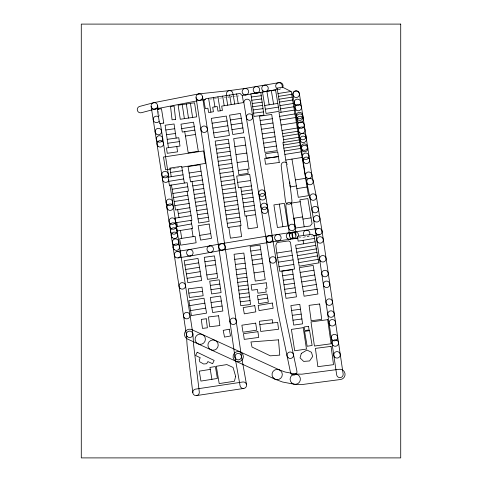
<?xml version="1.0" encoding="UTF-8"?>
<svg xmlns="http://www.w3.org/2000/svg" width="482" height="482" viewBox="0 0 482 482"><rect width="100%" height="100%" fill="white"/><g stroke="black" fill="none" stroke-linecap="round" stroke-linejoin="round"><path stroke-width="0.36" stroke-dasharray="2.41 1.81" d="M278.216 89.405L279.506 89.188A5.477 5.477 0 0 0 281.56 88.586M170.755 168.965L172.231 168.724M172.972 168.61L175.924 168.134M176.665 168.019L179.617 167.543M298.629 237.933L312.625 235.921M230.119 97.105L232.288 96.81M233.011 96.707L235.897 96.316M236.62 96.219L240.235 95.725M209.881 99.135L216.587 98.461M219.569 98.159L223.293 97.786M224.04 97.713L227.022 97.412M227.769 97.34L229.257 97.189M158.476 111.101L158.915 113.939M159.024 114.644L159.247 116.066M287.266 163.675A3.266 3.266 0 0 1 287.664 164.886M232.203 95.936A3.266 3.266 0 0 1 231.221 96.743M228.848 97.027A3.266 3.266 0 0 1 227.703 96.466M309.281 235.373A3.266 3.266 0 0 1 304.678 236.029M280.693 88.73A3.266 3.266 0 0 1 278.235 89.152"/><path stroke-width="0.72" d="M153.523 102.738L139.696 106.408A3.266 3.266 0 0 0 137.382 110.402A3.266 3.266 0 0 0 141.371 112.716L155.198 109.046M198.644 93.912L153.734 102.69M199.928 100.31L154.987 109.095M209.622 245.916L221.419 243.699M210.827 252.333L222.624 250.11M189.275 249.555L209.652 245.91M190.42 255.978L210.797 252.339M238.222 103.479L243.482 102.552L242.326 95.749L240.12 93.466L205.633 98.732L203.892 100.72L205.326 108.601L207.899 108.191L208.616 112.517L213.43 111.746L212.683 107.239L217.207 106.522L217.978 111.173L222.419 110.462L221.702 106.13L238.222 103.479L236.62 93.87M184.335 182.961L183.04 174.833L168.019 177.201L169.429 185.353L187.149 182.648L188.462 191.047L172.887 193.469L171.399 185.04M177.454 226.444L191.619 223.925L192.601 228.516L177.093 230.986L176.364 226.558L177.454 226.444L176.749 222.564L175.647 222.726L174.924 218.189L191.083 215.635L191.914 220.244L176.749 222.564M318.271 228.39L306.221 230.203A3.266 3.266 0 0 0 303.835 235.077M319.397 234.818L313.312 235.831M198.735 93.894L229.354 90.622A3.266 3.266 0 0 1 232.8 94.809M199.837 100.322L205.41 99.581M189.974 207.688L175.532 210.001L173.538 197.686L187.811 195.234L191.083 215.635M244.85 88.477L278.415 82.753A5.477 5.477 0 0 1 280.542 82.639A3.266 3.266 0 0 1 282.482 87.706M245.947 94.912L251.134 94.026M252.598 93.779L277.578 89.513M303.064 240.343L314.523 238.397L314.18 235.806L311.938 234.282L297.478 236.343L298.141 241.127L303.064 240.343L303.672 243.802L315.138 241.862L318.837 262.883L299.262 266.197L295.562 245.187L303.672 243.802M296.177 248.682L315.752 245.362M297.412 255.689L316.987 252.375M298.033 259.189L317.602 255.87M298.647 262.696L318.222 259.37M296.798 252.176L316.373 248.869M268.896 235.794L221.497 243.681M269.968 242.235L222.545 250.122M177.653 209.658L178.304 213.49L190.39 211.496M299.262 139.919L282.904 142.515L290.242 186.932L296.4 185.956L298.286 197.301L308.474 195.674L291.267 91.592L282.645 87.248L277.096 88.122L281.09 112.222L294.327 110.125M168.73 181.377L183.636 178.936M189.721 305.642L204.862 303.172L206.549 313.131L191.402 315.596L188.878 300.666L204.013 298.195L204.862 303.172M190.565 310.625L205.706 308.149M271.306 90.526L262.443 91.948L266.058 113.433L279.144 111.324L275.547 89.845L271.306 90.526L273.577 104.088L277.819 103.401M264.726 105.51L273.577 104.088M265.347 109.197L278.445 107.082M279.988 105.6L293.237 103.491M230.36 120.006L241.271 118.265L243.669 132.773L232.764 134.508L229.559 115.168L240.464 113.433L241.271 118.265M281.09 112.222L279.018 112.553L283.952 142.347M279.656 116.355L294.954 113.921M231.161 124.838L242.066 123.103M231.956 129.676L242.874 127.935M283.518 139.72L298.816 137.28M283.32 145.052L299.671 142.449M170.755 168.965L165.585 169.791L163.488 157.03L203.573 150.962L205.465 163.41L181.835 167.188M285.802 160.06L302.16 157.457M199.765 235.361L210.724 233.601M184.901 265.058L187.835 282.711L201.669 280.506L197.994 258.436L184.16 260.648L184.901 265.058L198.729 262.847M185.636 269.474L199.464 267.269M186.371 273.89L200.199 271.673M187.1 278.307L200.934 276.09M300.123 272.408L313.951 270.197L317.132 289.248L317.921 294.008L304.088 296.225L299.322 267.643L313.155 265.437L313.951 270.197M300.913 277.168L314.746 274.963M301.708 281.934L315.535 279.723M302.503 286.694L316.331 284.482M303.298 291.465L317.132 289.248M258.093 299.635L267.673 298.099L268.353 302.136L258.762 303.672L257.418 295.605L266.998 294.062L267.673 298.099M210.266 369.393L199.277 371.152L200.928 381.081L217.388 378.448L215.406 366.549L209.941 367.423L211.917 379.328M277.993 93.538L291.02 91.472M278.463 96.394L291.712 94.291M278.939 99.238L292.182 97.135M279.409 102.094L292.652 99.991M280.536 108.896L293.779 106.793M194.27 126.664L193.529 122.193L180.991 124.175L181.714 128.646L194.27 126.664L198.313 151.27L188.227 152.86L184.745 131.682M194.824 130.086L182.28 132.068L181.714 128.646M280.253 119.982L295.55 117.548M185.462 136.051L195.547 134.454M281.09 125.025L296.388 122.597M281.988 130.465L297.286 128.031M282.524 133.677L297.822 131.249M282.976 136.412L298.274 133.984M283.832 148.143L300.19 145.546M284.308 151.023L300.66 148.426M284.874 154.433L301.232 151.836M172.092 189.245L187.829 186.745M291.959 159.072L295.412 179.925L305.606 178.31M296.852 188.631L307.046 187.016M189.348 249.543L177.027 251.459M179.659 257.653L190.348 255.99M192.071 181.563L190.523 181.804L188.082 166.549L200.018 164.717L209.086 221.431L198.698 223.021L192.071 181.563L202.464 179.973M178.021 257.912L179.653 257.659M276.819 253.032L291.628 250.748L290.483 242.205L288.682 240.892L277.042 242.524L275.8 245.356L276.819 253.032L279.759 271.306L294.562 269.028L291.628 250.748M277.554 257.605L292.363 255.321M278.289 262.172L293.092 259.888M279.03 266.739L293.833 264.461M212.869 128.061L214.406 137.756L229.402 135.478L226.335 116.078L211.333 118.355L212.869 128.061L227.872 125.772M189.119 173.02L201.06 171.182M189.788 177.219L201.729 175.382M192.77 185.907L203.157 184.317M193.439 190.089L203.82 188.498M194.144 194.463L204.525 192.866M174.255 201.488L188.625 199.295M194.764 198.367L205.145 196.777M195.391 202.271L205.772 200.681M196.005 206.175L206.392 204.585M196.716 210.604L207.097 209.007M197.379 214.737L207.754 213.152M300.22 201.747L291.363 203.091L295.327 228.07L310.065 225.986L312.065 223.708L307.859 198.578L299.9 199.795L304.178 226.721M198.036 218.882L208.429 217.298M193.083 236.638L179.641 238.698L180.666 245.139L196.132 242.765L195.108 236.325L193.083 236.638L191.806 228.643M290.001 239.235L293.17 238.753M212.104 123.205L227.1 120.928M213.634 132.899L228.637 130.622M182.377 170.664L181.69 166.32L169.881 168.104L170.568 172.448L182.377 170.664L183.04 174.833M279.343 204.103L284.356 203.344L287.881 225.962L277.427 227.522L273.897 204.916L279.343 204.103L282.862 226.709M293.767 218.256L302.618 216.912M302.967 219.075L310.908 217.87M268.938 235.788L292.188 232.3A3.266 3.266 0 0 1 295.846 236.307A3.266 3.266 0 0 1 290.742 238.15A3.266 3.266 0 0 1 291.001 232.728A10.038 10.038 0 0 1 294.827 231.908L306.172 230.209M269.92 242.241L289.989 239.235M196.536 395.577L243.796 388.444M297.918 238.042L295.791 238.361A10.038 10.038 0 0 1 291.887 238.692M190.438 103.395L194.547 102.787L196.698 116.849L180.274 119.259L178.123 105.197L190.438 103.395L192.595 117.451M174.924 205.597L189.305 203.458M228.848 227.347L227.865 227.492L215.183 141.087L228.366 139.244L241.036 225.636L228.848 227.347L230.432 238.162L241.639 236.59L240.042 225.781M211.08 302.539L221.334 301.027L222.865 311.004L212.616 312.517L210.309 297.551L220.563 296.038L221.334 301.027M211.845 307.534L222.106 306.016M244.928 88.465L229.239 90.634M242.434 95.424L245.868 94.924M240.843 187.384L238.415 187.739L236.704 176.105L249.706 174.267L257.569 227.492L248.188 228.817L246.296 215.978L245.085 216.147L240.843 187.384L251.423 185.895M260.16 120.476L272.354 118.717L277.174 150.649L264.986 152.414L259.509 116.198L271.709 114.433L272.354 118.717M260.804 124.766L272.999 123.006M261.485 129.242L273.674 127.483M262.184 133.875L274.372 132.11M262.883 138.509L275.077 136.749M263.582 143.148L275.77 141.383M264.281 147.787L276.469 146.016M252.803 264.726L262.768 263.293L265.208 279.638L255.249 281.06L250.08 246.489L260.039 245.061L262.768 263.293M282.609 275.74L286.019 298.34L296.466 296.834L292.381 269.715L281.928 271.221L282.609 275.74L293.062 274.234M283.296 280.259L293.743 278.753M283.97 284.778L294.418 283.271M284.651 289.296L295.105 287.79M285.332 293.821L295.785 292.315M176.786 146.51L177.575 151.836L167.26 153.288L166.477 147.962L179.997 146.052L178.768 137.719L167.206 139.352L165.127 125.236L174.05 123.976L176.141 138.093M250.761 251.044L260.72 249.616M251.435 255.599L261.401 254.183M252.122 260.166L262.081 258.738M254.026 272.896L263.991 271.474M165.826 129.989L174.755 128.724M167.206 139.352L167.784 143.238L179.334 141.606M215.773 145.13L228.95 143.275M216.364 149.167L229.54 147.311M218.732 165.302L231.914 163.452M220.509 177.406L233.692 175.55M221.105 181.443L234.282 179.587M237.632 182.383L250.634 180.545M222.316 189.679L235.487 187.823M241.422 191.33L252.002 189.836M241.91 194.547L252.472 193.059M223.546 198.084L236.722 196.228M224.166 202.283L237.343 200.428M243.121 202.82L253.707 201.331M243.735 206.947L254.309 205.453M225.395 210.688L238.572 208.833M244.41 211.556L254.984 210.062M246.296 215.978L255.671 214.653M226.63 219.087L239.801 217.231M210.345 285.392L211.61 293.924L221.087 292.586L219.202 279.795L209.724 281.133L210.345 285.392L219.828 284.061M210.977 289.652L220.455 288.314M166.525 134.725L175.454 133.472M216.96 153.192L230.131 151.354M217.551 157.228L230.727 155.379M218.135 161.265L231.324 159.415M219.328 169.339L232.505 167.489M219.919 173.369L233.089 171.52M221.702 185.474L234.873 183.624M222.931 193.872L236.102 192.029M242.53 198.777L253.104 197.301M224.775 206.483L237.957 204.639M226.016 214.882L239.193 213.038M227.245 223.28L240.422 221.437M234.836 146.594L245.681 145.106L249.11 168.995L238.265 170.483L233.698 138.617L244.531 137.135L245.681 145.106M235.987 154.565L246.82 153.071M204.898 261.726L215.105 260.31L217.653 277.921L207.447 279.337L204.272 257.322L214.472 255.906L215.105 260.31M205.543 266.124L215.743 264.714M206.802 274.933L217.02 273.523M237.132 162.53L247.971 161.054M291.592 310.444L300.497 309.233L302.594 323.856L293.677 325.067L290.893 305.576L299.81 304.359L300.497 309.233M292.285 315.318L301.202 314.113M292.978 320.199L301.895 318.982M251.339 96.996L254.002 116.433L263.919 115.138L260.804 92.454L250.893 93.755L251.339 96.996L261.25 95.695M251.785 100.232L261.696 98.937M252.231 103.473L262.148 102.178M252.676 106.709L262.588 105.419M253.122 109.956L263.027 108.655M253.562 113.198L263.473 111.902M188.854 293.104L202.567 291.363L203.139 295.749L189.432 297.484L188.287 288.869L202 287.139L202.567 291.363M234.728 259.352L244.495 258.135L250.55 304.485L240.771 305.69L234.059 254.273L243.844 253.062L244.495 258.135M235.391 264.431L245.163 263.22M236.047 269.51L245.826 268.305M236.716 274.595L246.495 273.372M237.222 278.482L246.995 277.271M237.722 282.368L247.507 281.157M238.241 286.26L248.013 285.049M238.747 290.14L248.519 288.935M239.247 294.032L249.031 292.815M239.765 297.918L249.537 296.707M240.271 301.81L250.044 300.593M272.776 322.958L277.668 322.35L278.56 329.248L260.738 331.441L259.418 321.253L272.348 319.662L272.776 322.958L259.846 324.549M295.364 374.032L301.865 374.183L339.238 369.278A5.151 5.151 0 0 1 345.016 373.719A5.151 5.151 0 0 1 340.575 379.497L302.81 384.449L295.117 384.335M296.201 374.122L284.989 371.996L279.006 369.712M294.279 384.244L282.615 382.033L275.33 379.34M279.078 369.742L191.8 329.652A5.151 5.151 0 0 0 184.961 332.17A5.151 5.151 0 0 0 187.48 339.009L275.258 379.31M316.325 196.433L311.565 173.032L307.787 148.028M309.932 197.728L305.124 174.092L301.334 149.004A6.935 6.935 0 0 1 301.172 146.311A3.266 3.266 0 0 1 307.13 145.395A6.935 6.935 0 0 1 307.787 148.022M190.962 220.388L191.619 223.925M180.732 254.092L179.587 246.742M174.315 255.279L173.11 247.555M187.088 191.258L187.811 195.234M314.523 238.397L315.138 241.862M241.434 356.071L246.525 384.648M235.005 357.216L240.102 385.793A3.266 3.266 0 0 0 243.856 388.438A3.266 3.266 0 0 0 246.531 384.702A3.266 3.266 0 0 0 242.826 381.991L195.559 389.125A3.266 3.266 0 0 0 192.818 392.806A3.266 3.266 0 0 0 196.469 395.583A3.266 3.266 0 0 0 199.289 391.956L193.619 344.919L192.896 334.11M178.304 213.49L179.027 217.575M266.871 91.237L269.155 104.793M233.119 94.424L234.728 104.034M217.912 96.864L220.244 110.812M208.598 98.352L210.899 112.155M316.349 196.548L322.054 231.071M309.908 197.614L315.62 232.137L336.677 374.863A3.266 3.266 0 0 0 340.382 377.617A3.266 3.266 0 0 0 343.136 373.912L322.066 231.131M229.625 94.99L231.221 104.6M226.118 95.544L227.715 105.154M222.618 96.105L224.214 105.721M213.412 97.587L214.96 106.877M295.412 179.925L296.4 185.956M267.1 204.434L250.369 101.919A3.266 3.266 0 0 0 246.627 99.226A3.266 3.266 0 0 0 243.928 102.973L269.619 260.473M267.1 204.44L284.452 311.499L296.9 371.146A3.266 3.266 0 0 1 294.369 375.008A3.266 3.266 0 0 1 290.507 372.478L278.048 312.758L269.619 260.467M180.449 230.456L181.726 238.385M298.569 130.706L296.888 120.006A9.321 9.321 0 0 1 296.581 116.379A3.266 3.266 0 0 1 302.539 115.451A9.321 9.321 0 0 1 303.341 119L305.974 136.038A3.266 3.266 0 0 1 303.238 139.756A3.266 3.266 0 0 1 299.521 137.015L298.563 130.694M170.568 172.448L171.218 176.629M158.253 109.685L157.584 105.395M160.355 123.193L168.784 177.34M169.995 185.148L175.177 218.418M179.575 246.645L175.52 220.623M192.86 333.827L185.486 285.398M171.279 235.837L151.137 106.389M171.279 235.843L173.122 247.652M186.413 334.833L174.297 255.177M186.335 103.992L188.486 118.054M182.226 104.594L184.389 118.656M172.887 193.469L173.538 197.686M202.512 96.617L241.452 356.186M196.06 97.599L229.974 321.789M180.75 254.195L185.486 285.392M167.784 143.238L168.435 147.685M247.628 169.2L248.23 173.393L238.867 174.677L238.265 170.483M229.974 321.759L234.987 357.108M294.02 218.31L295.171 227.01M288.7 227.865L285.826 206.121A3.266 3.266 0 0 1 291.887 204.061M289.712 181.997L289.887 183.485M290.068 184.974L291.941 200.602A3.266 3.266 0 0 1 289.086 204.229A3.266 3.266 0 0 1 285.458 201.374L281.181 165.663A3.266 3.266 0 0 1 286.441 162.711M192.812 392.74L187.13 345.618L186.383 334.55M295.183 227.136L295.93 235.228M288.688 227.733L289.429 235.825M226.859 95.514A3.266 3.266 0 0 1 229.293 90.628M296.99 237.933A3.266 3.266 0 0 1 292.17 236.029A3.266 3.266 0 0 1 295.255 231.872A3.266 3.266 0 0 1 298.472 235.927M306.197 230.203A3.266 3.266 0 0 1 309.824 234.222M168.929 179.913A3.266 3.266 0 0 1 164.187 181.997A3.266 3.266 0 0 1 163.398 176.882A3.266 3.266 0 0 1 168.543 177.436M159.096 121.325A3.266 3.266 0 0 1 154.535 122.036A3.266 3.266 0 0 1 153.824 117.475A3.266 3.266 0 0 1 158.385 116.765M277.072 88.634A3.266 3.266 0 0 1 276.072 84.446A3.266 3.266 0 0 1 280.09 82.91A3.266 3.266 0 0 1 282.139 86.694M235.644 376.34L234.409 381.244L219.19 383.588L216.31 366.266L226.871 364.579L233.065 367.453L235.644 376.34M301.304 353.427L300.045 357.867L303.66 361.404L309.571 360.952L312.679 356.481L311.468 352.276L306.962 350.059L301.304 353.427M197.192 352.252L195.62 355.517L200.247 357.746L199.205 359.783L199.771 361.801L203.633 364L206.688 363.717L207.893 361.59L212.586 363.699L214.165 360.44L197.192 352.252M229.221 329.218L223.202 330.375L224.534 337.111L230.553 335.96L229.221 329.218M254.731 305.63L243.193 307.624L244.308 313.854L255.846 311.854L254.731 305.63M272.27 303.033L258.165 305.407L259.075 310.601L273.18 308.233L272.27 303.033M309.571 330.598L304.6 331.423L307.155 346.275L312.131 345.461L309.571 330.598M209.134 224.01L198.168 225.757L200.548 240.084L211.514 238.331L209.134 224.01M163.766 123.067L159.59 123.711L157.289 109.348L161.464 108.709L163.766 123.067M308.51 326.302L304.112 326.983L304.702 330.525L309.113 330.013L308.51 326.302M255.683 323.127L241.88 325.205L242.988 332.231L256.786 330.146L255.683 323.127M303.208 327.664L291.405 329.405L294.683 350.776L306.48 349.052L303.208 327.664M277.74 151.938L265.552 153.704L266.245 158.337L278.433 156.578L277.74 151.938M327.67 319.668L311.004 321.922L314.427 346.034L331.092 343.774L327.67 319.668M257.912 331.694L243.452 333.664L244.26 339.388L258.726 337.424L257.912 331.694M279.247 162.458L265.546 164.278L264.726 158.379L278.433 156.578L279.247 162.458M266.251 282.801L251.104 284.79L251.857 290.2L257.454 289.465L257.96 293.183L266.215 292.098L265.696 288.363L267.004 288.2L266.251 282.801M319.638 303.985L309.07 305.353L311.161 320.741L321.729 319.373L319.638 303.985M331.074 346.383L315.409 348.378L317.855 366.669L333.526 364.675L331.074 346.383M206.212 318.777L201.307 319.391L202.488 328.405L207.393 327.79L206.212 318.777M218.617 315.764L208.465 316.975L209.688 326.766L219.846 325.567L218.617 315.764M175.617 119.428L172.05 119.819L170.544 106.462L174.104 106.076L175.617 119.428M278.494 339.834L250.941 341.955L252.044 347.064L270.342 355.843L279.753 355.12L278.494 339.834M400.717 24.1L81.283 24.1L81.283 457.9L400.717 457.9L400.717 24.1M301.473 107.04L299.352 93.544A3.266 3.266 0 0 0 295.623 90.821A3.266 3.266 0 0 0 292.905 94.55L296.267 116.023A3.266 3.266 0 0 0 299.997 118.747A3.266 3.266 0 0 0 302.72 115.017L301.473 107.04M307.564 146.6L306.401 138.894A10.61 10.61 0 0 0 305.546 134.846A3.266 3.266 0 0 0 299.581 135.737A10.616 10.616 0 0 0 299.949 139.864L301.111 147.576A3.266 3.266 0 0 0 304.829 150.318A3.266 3.266 0 0 0 307.564 146.6M275.602 240.096A3.266 3.266 0 0 0 281.036 238.536A3.266 3.266 0 0 0 276.969 234.607A3.266 3.266 0 0 0 275.602 240.096M267.203 241.398A3.266 3.266 0 0 0 272.607 239.753A3.266 3.266 0 0 0 268.48 235.891A3.266 3.266 0 0 0 267.203 241.398M273.125 377.713A5.151 5.151 0 0 0 281.952 376.436A5.151 5.151 0 0 0 276.427 369.429A5.151 5.151 0 0 0 273.125 377.713M235.475 361.006A5.151 5.151 0 0 0 243.368 356.843A5.151 5.151 0 0 0 235.819 352.089A5.151 5.151 0 0 0 235.475 361.006M210.333 349.456A5.151 5.151 0 0 0 218.226 345.287A5.151 5.151 0 0 0 210.67 340.539A5.151 5.151 0 0 0 210.333 349.456M197.512 343.576A5.151 5.151 0 0 0 205.404 339.412A5.151 5.151 0 0 0 197.849 334.659A5.151 5.151 0 0 0 197.512 343.576M187.384 336.689A3.266 3.266 0 0 0 192.806 335.098A3.266 3.266 0 0 0 188.721 331.2A3.266 3.266 0 0 0 187.384 336.689M293.912 96.653A3.266 3.266 0 0 0 299.334 95.056A3.266 3.266 0 0 0 295.249 91.158A3.266 3.266 0 0 0 293.912 96.653M330.013 325.115A3.266 3.266 0 0 0 335.448 323.567A3.266 3.266 0 0 0 331.387 319.632A3.266 3.266 0 0 0 330.013 325.115M328.73 316.403A3.266 3.266 0 0 0 334.165 314.854A3.266 3.266 0 0 0 330.104 310.926A3.266 3.266 0 0 0 328.73 316.403M326.959 304.455A3.266 3.266 0 0 0 332.399 302.907A3.266 3.266 0 0 0 328.338 298.973A3.266 3.266 0 0 0 326.959 304.455M332.2 339.943A3.266 3.266 0 0 0 337.635 338.394A3.266 3.266 0 0 0 333.574 334.46A3.266 3.266 0 0 0 332.2 339.943M270.601 262.322A3.266 3.266 0 0 0 276.017 260.696A3.266 3.266 0 0 0 271.896 256.822A3.266 3.266 0 0 0 270.601 262.322M288.115 357.71A3.266 3.266 0 0 0 293.454 355.843A3.266 3.266 0 0 0 289.17 352.155A3.266 3.266 0 0 0 288.115 357.71M287.242 238.355A3.266 3.266 0 0 0 292.676 236.801A3.266 3.266 0 0 0 288.61 232.872A3.266 3.266 0 0 0 287.242 238.355M289.628 229.745A3.266 3.266 0 0 0 295.086 228.281A3.266 3.266 0 0 0 291.092 224.287A3.266 3.266 0 0 0 289.628 229.745M302.274 113.818A3.266 3.266 0 0 0 296.322 114.758A7.447 7.447 0 0 0 296.526 117.656A3.266 3.266 0 0 0 300.256 120.373A3.266 3.266 0 0 0 302.973 116.644A7.447 7.447 0 0 0 302.274 113.818M296.002 109.908A3.266 3.266 0 0 0 301.419 108.311A3.266 3.266 0 0 0 297.328 104.413A3.266 3.266 0 0 0 296.002 109.908M259.708 195.481A3.266 3.266 0 0 0 265.118 193.854A3.266 3.266 0 0 0 261.003 189.98A3.266 3.266 0 0 0 259.708 195.481M260.298 199.144A3.266 3.266 0 0 0 265.709 197.524A3.266 3.266 0 0 0 261.599 193.643A3.266 3.266 0 0 0 260.298 199.144M197.138 99.563A3.266 3.266 0 0 0 202.488 97.738A3.266 3.266 0 0 0 198.235 94.02A3.266 3.266 0 0 0 197.138 99.563M201.898 131.598A3.266 3.266 0 0 0 207.332 130.026A3.266 3.266 0 0 0 203.253 126.109A3.266 3.266 0 0 0 201.898 131.598M173.315 244.488A3.266 3.266 0 0 0 178.738 242.898A3.266 3.266 0 0 0 174.647 239A3.266 3.266 0 0 0 173.315 244.488M172.249 237.698A3.266 3.266 0 0 0 177.677 236.114A3.266 3.266 0 0 0 173.586 232.21A3.266 3.266 0 0 0 172.249 237.698M262.515 212.658A3.266 3.266 0 0 0 267.926 211.032A3.266 3.266 0 0 0 263.805 207.158A3.266 3.266 0 0 0 262.515 212.658M170.044 223.485A3.266 3.266 0 0 0 175.466 221.895A3.266 3.266 0 0 0 171.375 217.991A3.266 3.266 0 0 0 170.044 223.485M167.875 209.543A3.266 3.266 0 0 0 173.297 207.953A3.266 3.266 0 0 0 169.212 204.055A3.266 3.266 0 0 0 167.875 209.543M324.302 286.645A3.266 3.266 0 0 0 329.736 285.103A3.266 3.266 0 0 0 325.681 281.169A3.266 3.266 0 0 0 324.302 286.645M322.717 275.897A3.266 3.266 0 0 0 328.158 274.354A3.266 3.266 0 0 0 324.103 270.414A3.266 3.266 0 0 0 322.717 275.897M295.189 104.745A3.266 3.266 0 0 0 300.611 103.148A3.266 3.266 0 0 0 296.514 99.25A3.266 3.266 0 0 0 295.189 104.745M299.539 132.568A3.266 3.266 0 0 0 304.961 130.977A3.266 3.266 0 0 0 300.87 127.073A3.266 3.266 0 0 0 299.539 132.568M298.75 127.471A3.266 3.266 0 0 0 304.166 125.868A3.266 3.266 0 0 0 300.075 121.976A3.266 3.266 0 0 0 298.75 127.471M254.231 92.207A3.266 3.266 0 0 0 259.629 90.538A3.266 3.266 0 0 0 255.484 86.694A3.266 3.266 0 0 0 254.231 92.207M262.786 90.743A3.266 3.266 0 0 0 268.191 89.074A3.266 3.266 0 0 0 264.046 85.236A3.266 3.266 0 0 0 262.786 90.743M158.012 146.191A3.266 3.266 0 0 0 163.434 144.6A3.266 3.266 0 0 0 159.349 140.696A3.266 3.266 0 0 0 158.012 146.191M157.252 141.292A3.266 3.266 0 0 0 162.675 139.708A3.266 3.266 0 0 0 158.584 135.804A3.266 3.266 0 0 0 157.252 141.292M219.846 249.333A3.266 3.266 0 0 0 225.215 247.573A3.266 3.266 0 0 0 221.003 243.802A3.266 3.266 0 0 0 219.846 249.333M208.025 251.538A3.266 3.266 0 0 0 213.412 249.827A3.266 3.266 0 0 0 209.236 246.013A3.266 3.266 0 0 0 208.025 251.538M175.34 257.105A3.266 3.266 0 0 0 180.714 255.364A3.266 3.266 0 0 0 176.514 251.58A3.266 3.266 0 0 0 175.34 257.105M174.098 249.513A3.266 3.266 0 0 0 179.521 247.917A3.266 3.266 0 0 0 175.43 244.019A3.266 3.266 0 0 0 174.098 249.513M167.115 204.651A3.266 3.266 0 0 0 172.538 203.055A3.266 3.266 0 0 0 168.447 199.156A3.266 3.266 0 0 0 167.115 204.651M235.939 358.976A3.266 3.266 0 0 0 241.38 357.457A3.266 3.266 0 0 0 237.343 353.505A3.266 3.266 0 0 0 235.939 358.976M230.938 323.651A3.266 3.266 0 0 0 236.373 322.09A3.266 3.266 0 0 0 232.3 318.168A3.266 3.266 0 0 0 230.938 323.651M334.749 357.18A3.266 3.266 0 0 0 340.184 355.632A3.266 3.266 0 0 0 336.129 351.703A3.266 3.266 0 0 0 334.749 357.18M306.546 177.683A3.266 3.266 0 0 0 311.89 175.828A3.266 3.266 0 0 0 307.612 172.134A3.266 3.266 0 0 0 306.546 177.683M304.088 162.663A3.266 3.266 0 0 0 309.516 161.096A3.266 3.266 0 0 0 305.443 157.18A3.266 3.266 0 0 0 304.088 162.663M180.003 288.236A3.266 3.266 0 0 0 185.431 286.663A3.266 3.266 0 0 0 181.353 282.747A3.266 3.266 0 0 0 180.003 288.236M243.121 94.032A3.266 3.266 0 0 0 248.561 92.496A3.266 3.266 0 0 0 244.507 88.555A3.266 3.266 0 0 0 243.121 94.032M291.881 383.088A5.151 5.151 0 0 0 300.304 380.141A5.151 5.151 0 0 0 293.538 374.321A5.151 5.151 0 0 0 291.881 383.088M162.808 176.954A3.266 3.266 0 0 0 168.23 175.364A3.266 3.266 0 0 0 164.139 171.459A3.266 3.266 0 0 0 162.808 176.954M152.372 108.48A3.266 3.266 0 0 0 157.596 106.323A3.266 3.266 0 0 0 153.113 102.877A3.266 3.266 0 0 0 152.372 108.48M247.302 119.458A3.266 3.266 0 0 0 252.713 117.825A3.266 3.266 0 0 0 248.598 113.957A3.266 3.266 0 0 0 247.302 119.458M156.108 133.93A3.266 3.266 0 0 0 161.53 132.339A3.266 3.266 0 0 0 157.439 128.441A3.266 3.266 0 0 0 156.108 133.93M333.002 345.365A3.266 3.266 0 0 0 338.436 343.817A3.266 3.266 0 0 0 334.375 339.882A3.266 3.266 0 0 0 333.002 345.365M310.986 199.542A3.266 3.266 0 0 0 316.331 197.704A3.266 3.266 0 0 0 312.065 193.993A3.266 3.266 0 0 0 310.986 199.542M307.829 184.004A3.266 3.266 0 0 0 313.173 182.166A3.266 3.266 0 0 0 308.908 178.46A3.266 3.266 0 0 0 307.829 184.004M314.487 221.184A3.266 3.266 0 0 0 319.897 219.545A3.266 3.266 0 0 0 315.77 215.683A3.266 3.266 0 0 0 314.487 221.184M312.969 211.966A3.266 3.266 0 0 0 318.373 210.321A3.266 3.266 0 0 0 314.246 206.459A3.266 3.266 0 0 0 312.969 211.966M184.467 317.969A3.266 3.266 0 0 0 189.896 316.403A3.266 3.266 0 0 0 185.829 312.481A3.266 3.266 0 0 0 184.467 317.969M316.632 234.011A3.266 3.266 0 0 0 322.018 232.318A3.266 3.266 0 0 0 317.861 228.492A3.266 3.266 0 0 0 316.632 234.011M320.554 261.111A3.266 3.266 0 0 0 325.989 259.563A3.266 3.266 0 0 0 321.934 255.629A3.266 3.266 0 0 0 320.554 261.111M317.789 242.289A3.266 3.266 0 0 0 323.229 240.741A3.266 3.266 0 0 0 319.168 236.807A3.266 3.266 0 0 0 317.789 242.289M303.473 158.626A3.266 3.266 0 0 0 308.902 157.06A3.266 3.266 0 0 0 304.829 153.143A3.266 3.266 0 0 0 303.473 158.626M302.304 150.872A3.266 3.266 0 0 0 307.727 149.293A3.266 3.266 0 0 0 303.648 145.383A3.266 3.266 0 0 0 302.304 150.872M300.913 141.726A3.266 3.266 0 0 0 306.341 140.172A3.266 3.266 0 0 0 302.274 136.243A3.266 3.266 0 0 0 300.913 141.726M297.858 121.862A3.266 3.266 0 0 0 303.286 120.271A3.266 3.266 0 0 0 299.195 116.367A3.266 3.266 0 0 0 297.858 121.862M187.594 255.129A3.266 3.266 0 0 0 193.017 253.538A3.266 3.266 0 0 0 188.932 249.634A3.266 3.266 0 0 0 187.594 255.129M261.871 208.76A3.266 3.266 0 0 0 267.287 207.133A3.266 3.266 0 0 0 263.172 203.259A3.266 3.266 0 0 0 261.871 208.76M170.803 228.39A3.266 3.266 0 0 0 176.225 226.805A3.266 3.266 0 0 0 172.14 222.901A3.266 3.266 0 0 0 170.803 228.39M171.574 233.324A3.266 3.266 0 0 0 176.996 231.734A3.266 3.266 0 0 0 172.905 227.835A3.266 3.266 0 0 0 171.574 233.324"/></g></svg>
